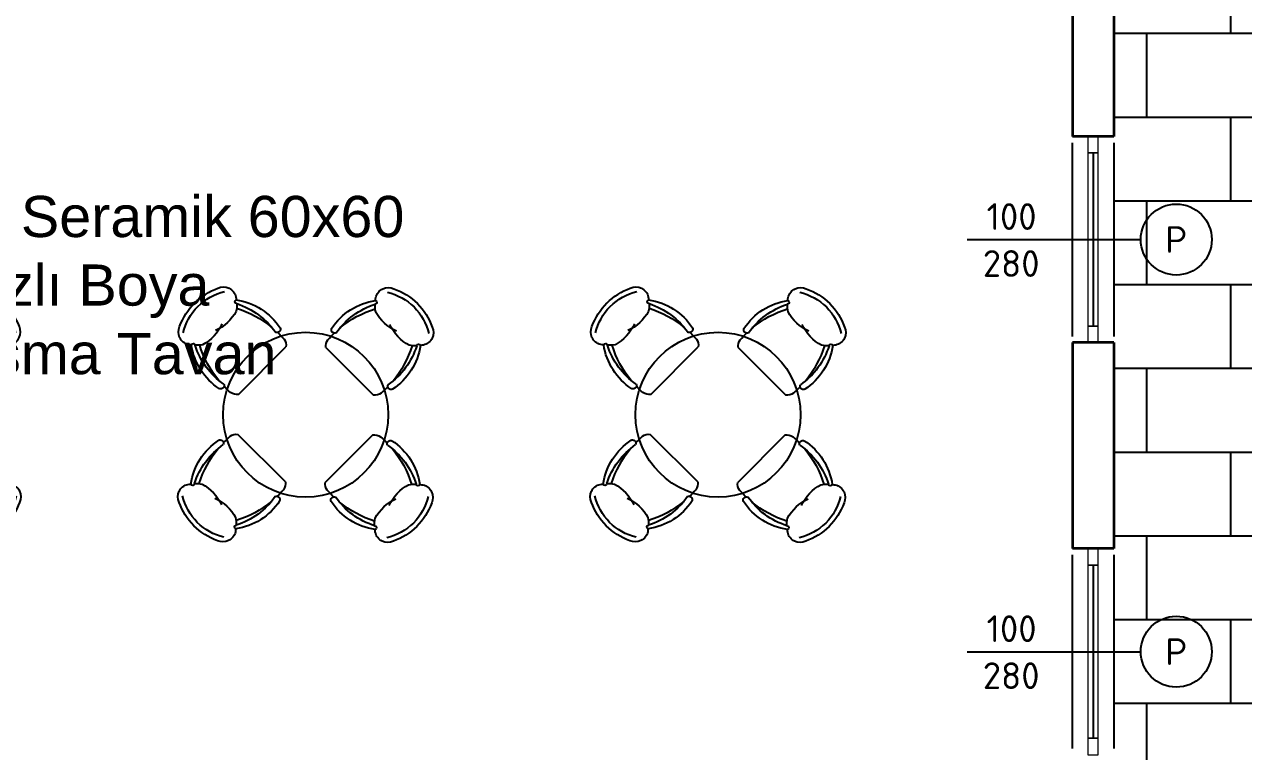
# Model space of a CAD drawing. Header units: millimetres. Extents: x 1443065 to 1517367, y 3763150 to 3779068.
# Drawn here: x 1478266 to 1478857, y 3769733 to 3770086 of the extents above; entities that cross this region are included whole.
import ezdxf
from ezdxf.enums import TextEntityAlignment as Align

# ---------------------------------------------------------------- set-up
doc = ezdxf.new("R2010")
doc.units = ezdxf.units.MM
for name, color, linetype in [('1 tefriş 2', 8, 'Continuous'), ('1 tefriş ince', 243, 'Continuous'), ('m-DOG_gor', 8, 'Continuous'), ('m-TAR_yesil', 54, 'Continuous'), ('m-YAZ_poz', 7, 'Continuous')]:
    doc.layers.add(name, color=color, linetype=linetype)
for name, color, linetype, lineweight in [('DUVAR', 2, 'Continuous', 35), ('MAHAL', 52, 'Continuous', 13), ('MERDIVEN', 4, 'Continuous', 20)]:
    doc.layers.add(name, color=color, linetype=linetype, lineweight=lineweight)
doc.styles.add('mono', font='isocpeur.ttf')
doc.styles.get("Standard").update_dxf_attribs({"font": 'arial.ttf'})

# ---------------------------------------------------------------- blocks, each defined once
blk = doc.blocks.new('m-penpoz')
blk.add_line((0, -1.625), (0, 0))
blk.add_circle((0, 0.332), 0.332)
blk.add_attdef('POZNO', text='', height=0.18).set_placement((0, 0.332), align=Align.MIDDLE)
blk.add_attdef('HEIGHT', text='', height=0.18, rotation=90).set_placement((0.069, -1.625), align=Align.TOP_LEFT)
blk.add_attdef('WIDTH', text='', height=0.18, rotation=90).set_placement((0, -1.625), align=Align.BOTTOM_LEFT)
blk = doc.blocks.new('ERGEG')
blk.add_line((16.31, 0), (-16.31, 0))
for centre, radius, start, end in [((-11.08, 37.64), 6.21, 109.41175, 212.28153), ((0.37, 15.89), 28.26, 90.74654, 121.00986), ((0.37, 15.89), 28.26, 90.74654, 121.00986), ((0.52, 13.71), 32.77, 90.90445, 114.63858), ((-0.52, 13.71), 32.77, 65.36142, 89.09555), ((-0.37, 15.89), 28.26, 58.99014, 89.25346), ((-0.37, 15.89), 28.26, 58.99014, 89.25346), ((11.08, 37.64), 6.21, 327.71847, 70.58825), ((9.37, 14.74), 30.87, 143.35056, 191.6561), ((18.66, 14.89), 37.01, 152.86227, 189.94075), ((18.66, 14.89), 37.01, 152.86227, 189.94075), ((31.96, 6.8), 50.39, 152.35195, 174.61804), ((31.96, 6.8), 50.39, 152.35195, 174.61804), ((-9.79, 38.64), 7.84, 213.40397, 224.3261), ((-14.95, 32.38), 0.902, 317.86926, 119.47378), ((-14.95, 32.38), 0.902, 317.86926, 119.47378), ((-4.62, 40.06), 12.74, 220.63157, 237.33326), ((-4.62, 40.06), 12.74, 220.63157, 237.33326), ((-5.35, 49.82), 21.39, 253.29373, 290.81842), ((-5.35, 49.82), 21.39, 253.29373, 290.81842), ((5.35, 49.82), 21.39, 249.18158, 286.70627), ((5.35, 49.82), 21.39, 249.18158, 286.70627), ((4.62, 40.06), 12.74, 302.66674, 319.36843), ((4.62, 40.06), 12.74, 302.66674, 319.36843), ((-31.96, 6.8), 50.39, 5.38196, 27.64805), ((-31.96, 6.8), 50.39, 5.38196, 27.64805), ((14.95, 32.38), 0.902, 60.52622, 222.13074), ((14.95, 32.38), 0.902, 60.52622, 222.13074), ((-18.66, 14.89), 37.01, 350.05925, 27.13773), ((-18.66, 14.89), 37.01, 350.05925, 27.13773), ((9.79, 38.64), 7.84, 315.6739, 326.59603), ((-9.37, 14.74), 30.87, 348.3439, 36.64944), ((-19.33, 9.17), 1.67, 203.79376, 303.15023), ((31.96, 6.8), 50.39, 178.89506, 183.94368), ((-19.33, 9.17), 1.67, 303.15023, 336.20624), ((-19.33, 9.17), 1.67, 303.15023, 336.20624), ((19.33, 9.17), 1.67, 203.79376, 236.84977), ((19.33, 9.17), 1.67, 203.79376, 236.84977), ((-31.96, 6.8), 50.39, 356.05632, 1.10494), ((19.33, 9.17), 1.67, 236.84977, 336.20624), ((-13.08, 4.2), 5.3, 189.38332, 232.49354), ((13.08, 4.2), 5.3, 307.50646, 350.61668)]:
    blk.add_arc(centre, radius, start, end)
blk = doc.blocks.new('*U72')
at = {"layer": '1 tefriş ince'}
blk.add_blockref('ERGEG', (0, -23.24), dxfattribs=at)
blk = doc.blocks.new('*U73')
at = {"layer": '1 tefriş 2', "color": 0, "linetype": 'ByBlock', "lineweight": -2, "transparency": 16777216}
blk.add_blockref('*U72', (1505422.87, 3763452.01), dxfattribs=at)
for p, rotation in [((1505369.82, 3763398.58), 90.00000000000001), ((1505476.3, 3763398.96), 270), ((1505423.25, 3763345.53), 180)]:
    blk.add_blockref('*U72', p, dxfattribs=dict(at, rotation=rotation))
blk = doc.blocks.new('*U74')
at = {"layer": '1 tefriş ince'}
blk.add_blockref('ERGEG', (0, -23.24), dxfattribs=at)
blk = doc.blocks.new('*U75')
at = {"layer": '1 tefriş 2', "color": 0, "linetype": 'ByBlock', "lineweight": -2, "transparency": 16777216}
blk.add_blockref('*U74', (1505422.87, 3763452.01), dxfattribs=at)
for p, rotation in [((1505369.82, 3763398.58), 90.00000000000001), ((1505476.3, 3763398.96), 270), ((1505423.25, 3763345.53), 180)]:
    blk.add_blockref('*U74', p, dxfattribs=dict(at, rotation=rotation))
blk = doc.blocks.new('*U76')
at = {"layer": '1 tefriş ince'}
blk.add_blockref('ERGEG', (0, -23.24), dxfattribs=at)
blk = doc.blocks.new('*U77')
at = {"layer": '1 tefriş 2', "color": 0, "linetype": 'ByBlock', "lineweight": -2, "transparency": 16777216}
blk.add_blockref('*U76', (1505422.87, 3763452.01), dxfattribs=at)
for p, rotation in [((1505369.82, 3763398.58), 90.00000000000001), ((1505476.3, 3763398.96), 270), ((1505423.25, 3763345.53), 180)]:
    blk.add_blockref('*U76', p, dxfattribs=dict(at, rotation=rotation))
blk = doc.blocks.new('*U113')
at = {"layer": '1 tefriş ince'}
blk.add_blockref('ERGEG', (0, -23.24), dxfattribs=at)
blk = doc.blocks.new('*U114')
at = {"layer": '1 tefriş 2', "color": 0, "linetype": 'ByBlock', "lineweight": -2, "transparency": 16777216}
blk.add_blockref('*U113', (1505422.87, 3763452.01), dxfattribs=at)
for p, rotation in [((1505369.82, 3763398.58), 90.00000000000001), ((1505476.3, 3763398.96), 270), ((1505423.25, 3763345.53), 180)]:
    blk.add_blockref('*U113', p, dxfattribs=dict(at, rotation=rotation))
blk = doc.blocks.new('*U104')
at = {"layer": '1 tefriş ince'}
blk.add_blockref('ERGEG', (0, -23.24), dxfattribs=at)
blk = doc.blocks.new('*U105')
at = {"layer": '1 tefriş 2', "color": 0, "linetype": 'ByBlock', "lineweight": -2, "transparency": 16777216}
blk.add_blockref('*U104', (1505422.87, 3763452.01), dxfattribs=at)
for p, rotation in [((1505369.82, 3763398.58), 90.00000000000001), ((1505476.3, 3763398.96), 270), ((1505423.25, 3763345.53), 180)]:
    blk.add_blockref('*U104', p, dxfattribs=dict(at, rotation=rotation))

msp = doc.modelspace()

# ---------------------------------------------------------------- hatches: boundary and pattern name
at = {"layer": 'm-TAR_yesil'}
h = msp.add_hatch(dxfattribs=at)
h.set_pattern_fill('AR-B816', color=256, scale=0.2, angle=180)
h.set_pattern_definition([(180, (-27511.64, -51582.264), (-5e-15, -40.64), []), (270, (-27511.64, -51582.264), (40.64, -40.64), [40.64, -40.64])])
edge = h.paths.add_edge_path()
edge.add_line((1478793.88, 3770415.23), (1478793.88, 3769450.09))
edge.add_line((1478793.88, 3769450.09), (1478793.88, 3769447.57))
edge.add_line((1478793.88, 3769447.57), (1480413.88, 3769447.57))
edge.add_line((1480413.88, 3769447.57), (1479252.96, 3770146.6))
edge.add_line((1479252.96, 3770146.6), (1478797.36, 3770421.02))
edge.add_line((1478797.36, 3770421.02), (1478793.88, 3770415.53))

# ---------------------------------------------------------------- linework, layer by layer
at = {"layer": '1 tefriş 2'}
for centre in [(1478402.11, 3769896.36), (1478602.11, 3769896.36)]:
    msp.add_circle(centre, 40, dxfattribs=at)
at = {"layer": 'DUVAR'}
for p, q in [((1478774.05, 3770131.36), (1478774.05, 3770031.36)), ((1478794.05, 3770131.36), (1478794.05, 3770031.36)), ((1478794.05, 3770031.36), (1478774.05, 3770031.36)), ((1478794.05, 3769931.36), (1478774.05, 3769931.36)), ((1478774.05, 3769931.36), (1478774.05, 3769831.36)), ((1478794.05, 3769931.36), (1478794.05, 3769831.36)), ((1478794.05, 3769831.36), (1478774.05, 3769831.36))]:
    msp.add_line(p, q, dxfattribs=at)
at = {"layer": 'm-DOG_gor', "linetype": 'Continuous'}
for p, q in [((1478774.05, 3769934.36), (1478774.05, 3770028.36)), ((1478794.05, 3770028.36), (1478794.05, 3769934.36)), ((1478784.05, 3770023.36), (1478784.05, 3769939.36)), ((1478774.05, 3769734.36), (1478774.05, 3769828.36)), ((1478794.05, 3769828.36), (1478794.05, 3769734.36)), ((1478784.05, 3769823.36), (1478784.05, 3769739.36))]:
    msp.add_line(p, q, dxfattribs=at)
at = {"layer": 'MERDIVEN'}
for points in [[(1478786.55, 3770023.36), (1478786.55, 3770031.36), (1478781.55, 3770031.36), (1478781.55, 3770023.36)], [(1478786.55, 3769939.36), (1478786.55, 3770023.36), (1478781.55, 3770023.36), (1478781.55, 3769939.36)], [(1478786.55, 3769931.36), (1478786.55, 3769939.36), (1478781.55, 3769939.36), (1478781.55, 3769931.36)], [(1478786.55, 3769823.36), (1478786.55, 3769831.36), (1478781.55, 3769831.36), (1478781.55, 3769823.36)], [(1478786.55, 3769739.36), (1478786.55, 3769823.36), (1478781.55, 3769823.36), (1478781.55, 3769739.36)], [(1478786.55, 3769731.36), (1478786.55, 3769739.36), (1478781.55, 3769739.36), (1478781.55, 3769731.36)]]:
    msp.add_lwpolyline(points, close=True, dxfattribs=at)

# ---------------------------------------------------------------- block references
at = {"layer": '1 tefriş 2', "xscale": -1, "rotation": 315.0000000000001}
for name, p in [('*U114', (-117685.34, 44493.67)), ('*U75', (-118227.83, 44276.71)), ('*U77', (-118027.83, 44276.71)), ('*U105', (-117674.33, 44244.57))]:
    msp.add_blockref(name, p, dxfattribs=at)
at = {"layer": '1 tefriş 2', "rotation": 44.99999999999999}
msp.add_blockref('*U73', (3074832.05, 44276.71), dxfattribs=at)
at = {"layer": 'm-YAZ_poz'}
ref = msp.add_blockref('m-penpoz', (1478807.17, 3769981.36), dxfattribs=dict(at, xscale=51.83999999999998, yscale=51.83999999999998, zscale=51.83999999999998, rotation=270.0004505966874))
ref.add_attrib('WIDTH', '100', dxfattribs={"layer": '0', "height": 12.96, "style": 'mono'}).set_placement((1478756.62, 3769982.15), align=Align.BOTTOM_RIGHT)
ref.add_attrib('HEIGHT', '280', dxfattribs={"layer": '0', "height": 12.96, "style": 'mono'}).set_placement((1478758.07, 3769959.35), align=Align.BOTTOM_RIGHT)
ref.add_attrib('POZNO', 'P', dxfattribs={"layer": '0', "height": 12.96, "style": 'mono'}).set_placement((1478824.38, 3769981.36), align=Align.MIDDLE_CENTER)
ref = msp.add_blockref('m-penpoz', (1478807.17, 3769781.36), dxfattribs=dict(at, xscale=51.83999999999998, yscale=51.83999999999998, zscale=51.83999999999998, rotation=270.0004505966874))
ref.add_attrib('WIDTH', '100', dxfattribs={"layer": '0', "height": 12.96, "style": 'mono'}).set_placement((1478756.62, 3769782.15), align=Align.BOTTOM_RIGHT)
ref.add_attrib('HEIGHT', '280', dxfattribs={"layer": '0', "height": 12.96, "style": 'mono'}).set_placement((1478758.07, 3769759.35), align=Align.BOTTOM_RIGHT)
ref.add_attrib('POZNO', 'P', dxfattribs={"layer": '0', "height": 12.96, "style": 'mono'}).set_placement((1478824.38, 3769781.36), align=Align.MIDDLE_CENTER)

# ---------------------------------------------------------------- texts
at = {"layer": 'MAHAL', "insert": (1478122.95, 3769882.44), "char_height": 19.965, "width": 332.7395, "attachment_point": 7}
msp.add_mtext('{\\f@Arial Unicode MS|b0|i0|c162|p34;PASTANE\\PDöş:Granit Seramik 60x60\\PDuv:Su Bazlı Boya\\PTav:Alçı Asma Tavan\\P101.05 \\fVerdana|b0|i0|c162|p34;m²}', dxfattribs=at)

doc.saveas('drawing.dxf')
